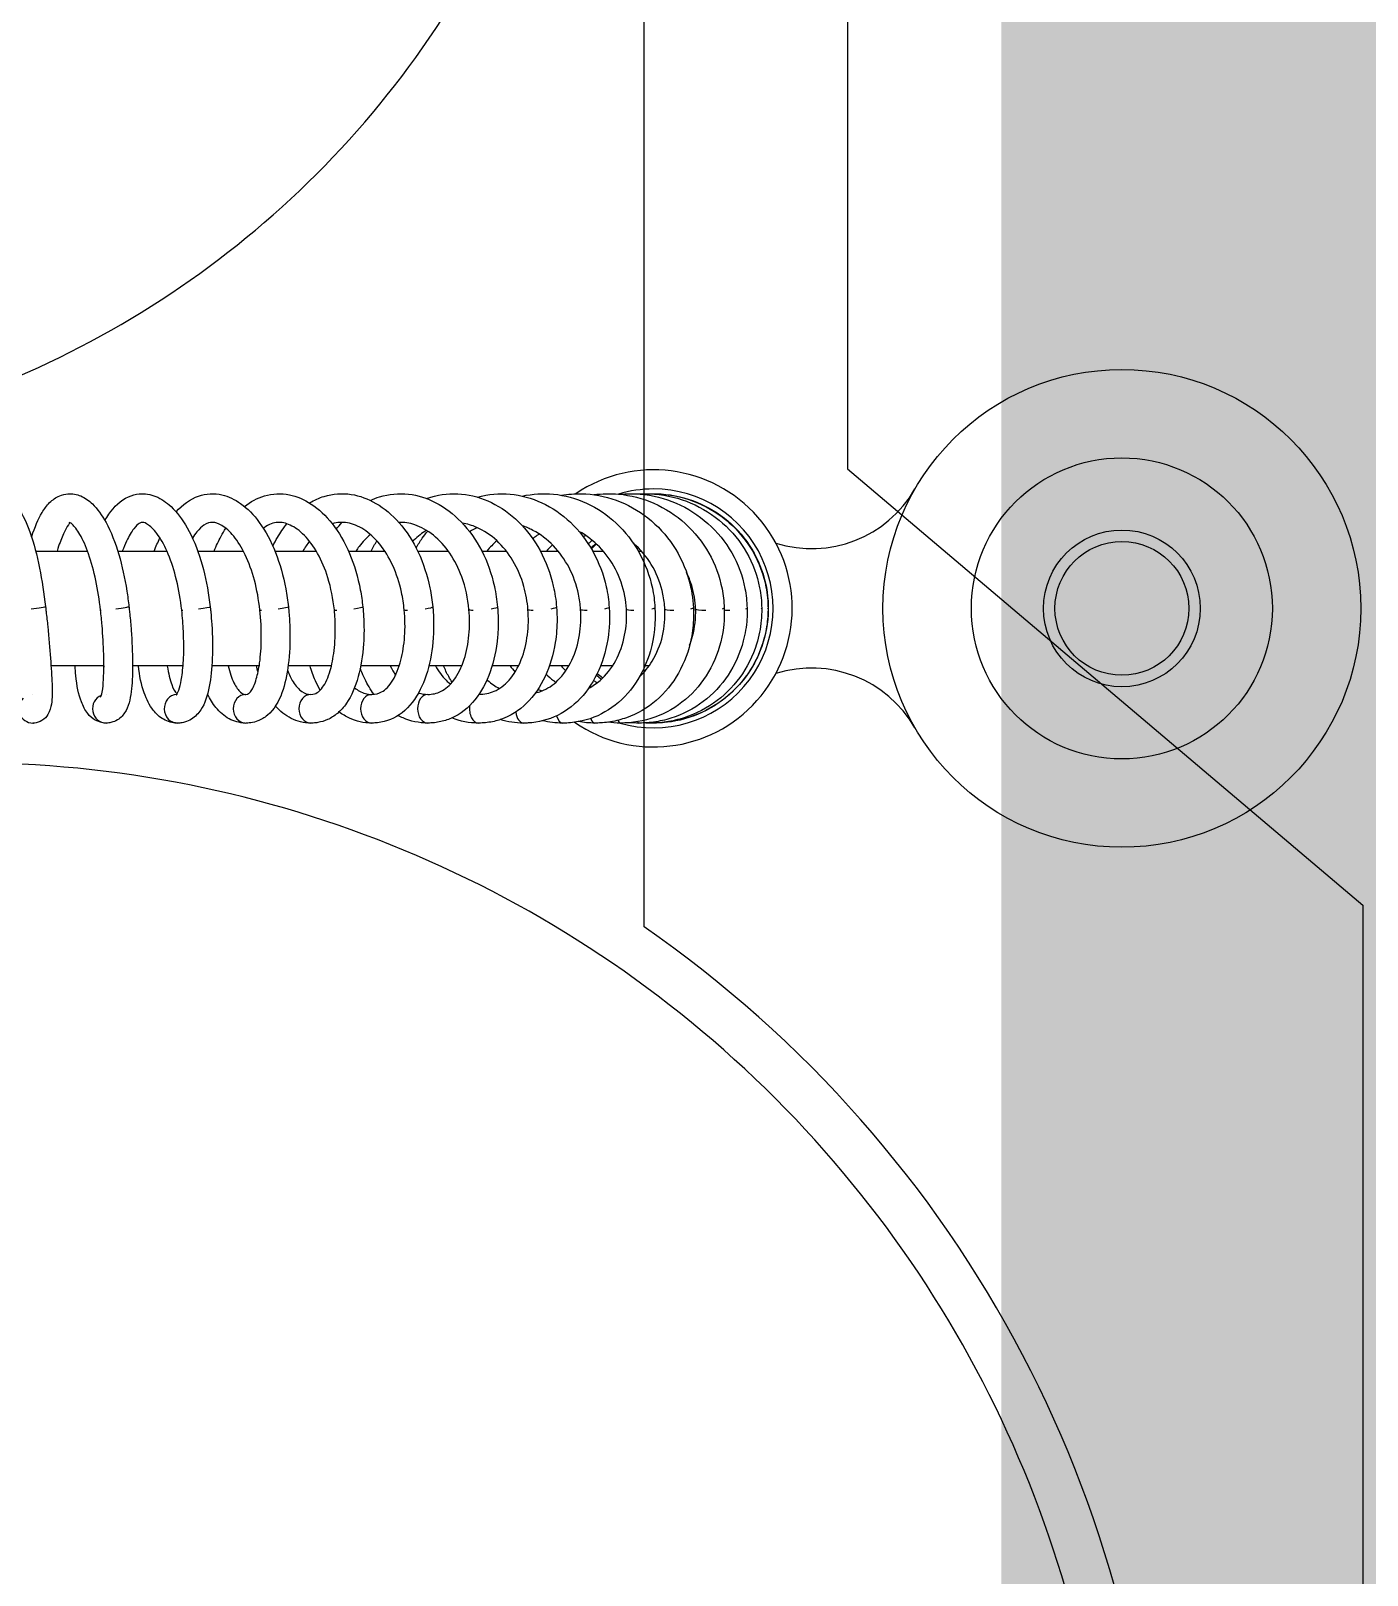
# Model space of a CAD drawing. Header units: metres. Extents: x 116 to 391, y -213 to 56.
# Drawn here: x 323.8922 to 324.0321, y -125.2913 to -125.1297 of the extents above; entities that cross this region are included whole.
import ezdxf

# ---------------------------------------------------------------- set-up
doc = ezdxf.new("R2010")
doc.units = ezdxf.units.M
doc.linetypes.add('AR-157$0$HIDDEN2', pattern=[0.1875, 0.125, -0.0625])
doc.layers.add('A-PISO', color=30, linetype='Continuous')
doc.layers.add('AR-157$0$A-MUEBLES FIJOS', color=8, linetype='Continuous')

# ---------------------------------------------------------------- blocks, each defined once
blk = doc.blocks.new('AR-157$0$503-3D')
at = {"color": 8, "linetype": 'AR-157$0$HIDDEN2', "ltscale": 0.5}
blk.add_lwpolyline([(32.6, 49.24), (5.026, 49.24), (0.461, 54.63), (-32.6, 54.63), (-40.73, 46.5), (-40.73, 10.08, 0.414214), (-32.6, 1.95), (32.6, 1.95, 0.414214), (40.73, 10.08), (40.73, 41.11, 0.414214)], format="xyb", close=True, dxfattribs=at)
at = {"color": 0}
for points in [[(-25.6, 52.5), (-10.05, 52.5, -0.246241), (0.231, 47.11), (15.18, 47.11), (27.6, 47.11, -0.414214), (38.1, 36.61), (38.1, 14.58, -0.414214), (27.6, 4.08), (-10.05, 4.08), (-25.6, 4.08, -0.414214), (-38.1, 16.58), (-38.1, 40, -0.414214)], [(-25.6, 52), (-10.05, 52, -0.414214), (1.95, 40), (1.95, 16.58, -0.414214), (-10.05, 4.58), (-25.6, 4.58, -0.414214), (-37.6, 16.58), (-37.6, 40, -0.414214)], [(15.18, 46.61), (27.6, 46.61, -0.414214), (37.6, 36.61), (37.6, 14.58, -0.414214), (27.6, 4.58), (15.18, 4.58, -0.414214), (5.18, 14.58), (5.18, 36.61, -0.414214)]]:
    blk.add_lwpolyline(points, format="xyb", close=True, dxfattribs=at)
blk = doc.blocks.new('AR-157$0$EB1005-S')
at = {"color": 0}
for p, q in [((0.6, -4.946), (0.6, -4.989)), ((1.2, -4.9), (1.2, -4.9)), ((-0.6, -5.061), (-0.6, -5.028)), ((0.6, -5.328), (0.6, -5.454)), ((-0.6, -5.538), (-0.6, -5.427)), ((0.6, -5.785), (0.6, -5.989)), ((-0.6, -6.086), (-0.6, -5.9)), ((-0.6, -6.698), (-0.6, -6.442)), ((0.6, -6.313), (0.6, -6.59)), ((0.6, -6.908), (0.6, -7.25)), ((-0.6, -7.37), (-0.6, -7.049)), ((0.6, -7.562), (0.6, -7.964)), ((-0.6, -8.094), (-0.6, -7.714)), ((0.6, -8.271), (0.6, -8.724)), ((-0.6, -8.863), (-0.6, -8.431)), ((0.6, -9.027), (0.6, -9.523)), ((-0.6, -9.67), (-0.6, -9.193)), ((0.6, -9.824), (0.6, -10.353)), ((-0.6, -10.507), (-0.6, -9.993)), ((0.6, -10.653), (0.6, -11.205)), ((-0.6, -11.367), (-0.6, -10.824))]:
    blk.add_line(p, q, dxfattribs=at)
for radius in [2.5, 1.575, 0.82, 0.7]:
    blk.add_circle((0, 0), radius, dxfattribs=at)
for centre, radius, start, end in [((-1.874, -3.247), 1.249, 342.5901, 60.011), ((1.874, -3.247), 1.249, 119.989, 197.4099), ((0, -4.9), 1.45, 325.2628, 214.2074), ((0, -4.9), 1.25, 343.7383, 180), ((0, -4.9), 1.25, 180, 197.0331)]:
    blk.add_arc(centre, radius, start, end, dxfattribs=at)
for centre, major_axis, ratio, start_param, end_param in [((0, -3.853), (0, -0.15), 0.122655, 2.930073, 3.141641), ((0, -3.919), (0.002, -0.15), 0.121768, 2.831072, 3.142236), ((0, -4.072), (0.004, -0.15), 0.119706, 2.732107, 3.141797), ((0, -4.31), (0.006, -0.15), 0.116489, 2.633206, 3.140638), ((0, -4.072), (0.004, -0.15), 0.119706, 0.938043, 1.372459), ((0, -4.31), (0.006, -0.15), 0.116489, 6.281898, 7.556743), ((0, -4.633), (0.008, -0.15), 0.112149, 2.534393, 3.143267), ((0, -4.633), (0.008, -0.15), 0.112149, 6.281532, 7.45793), ((0, -5.035), (0.009, -0.15), 0.106726, 2.435689, 3.142615), ((1.05, -4.939), (-0.15, 0), 0.098104, 2.874128, 3.141593), ((0, -5.035), (0.009, -0.15), 0.106726, 6.282421, 7.359226), ((1.05, -5.055), (-0.15, 0), 0.195261, 2.694418, 3.141593), ((1.05, -5.248), (-0.15, 0), 0.290535, 2.509984, 3.141593), ((0, -5.514), (-0.011, 0.15), 0.100274, 5.478704, 6.283393), ((0, -5.514), (-0.011, 0.15), 0.100274, 3.142107, 4.119055), ((1.05, -5.515), (-0.15, 0), 0.383006, 2.311454, 3.141593), ((0, -6.065), (-0.012, 0.15), 0.092854, 5.380264, 6.282488), ((1.05, -5.853), (-0.15, 0), 0.471782, 2.084978, 3.141593), ((0, -6.065), (-0.012, 0.15), 0.092854, 3.143061, 4.020616), ((1.05, -6.261), (-0.15, 0), 0.556006, 1.801553, 3.141593), ((0, -6.682), (-0.013, 0.149), 0.084539, 5.281969, 6.282532), ((1.05, -6.732), (-0.15, 0), 0.634865, 1.351306, 3.141593), ((0, -6.682), (-0.013, 0.149), 0.084539, 3.140135, 3.922321), ((0, -7.36), (-0.015, 0.149), 0.075408, 5.18382, 6.283559), ((1.05, -7.264), (-0.15, 0), 0.7076, 0.000133, 3.141593), ((0, -7.36), (-0.015, 0.149), 0.075408, 3.139621, 3.824172), ((1.05, -7.851), (-0.15, 0), 0.773508, 0.000152, 3.141593), ((0, -8.092), (-0.016, 0.149), 0.065549, 5.085812, 6.284787), ((0, -8.092), (-0.016, 0.149), 0.065549, 3.140451, 3.726164), ((1.05, -8.487), (-0.15, 0), 0.831954, 0.000176, 3.141593), ((0, -8.871), (-0.016, 0.149), 0.055058, 4.987935, 6.285403), ((0, -8.871), (-0.016, 0.149), 0.055058, 3.140015, 3.628287), ((1.05, -9.167), (-0.15, 0), 0.882373, 0.000575, 3.141469), ((0, -9.689), (-0.017, 0.149), 0.044036, 4.890174, 6.285031), ((0, -9.689), (-0.017, 0.149), 0.044036, 3.139869, 3.530526), ((1.05, -9.883), (-0.15, 0), 0.92428, 0.062465, 3.141437), ((1.05, -9.883), (-0.15, 0), 0.92428, 0.000621, 0.000979), ((0, -10.539), (-0.018, 0.149), 0.032589, 4.79251, 6.283968), ((1.05, -10.628), (-0.15, 0), 0.957269, 0.000694, 0.0066), ((1.05, -10.628), (-0.15, 0), 0.957269, 0.366385, 3.141383), ((0, -10.539), (-0.018, 0.149), 0.032589, 3.140761, 3.432861), ((0, -11.412), (-0.018, 0.149), 0.020828, 4.694919, 6.281448), ((1.05, -11.396), (-0.15, 0), 0.981023, 0.000838, 0.009927), ((1.05, -11.396), (-0.15, 0), 0.981023, 0.000838, 0.009927), ((1.05, -11.396), (-0.15, 0), 0.981023, 0.747236, 3.141278), ((1.05, -11.395), (-0.15, 0), 0.981006, 3.148727, 3.179306)]:
    blk.add_ellipse(centre, major_axis=major_axis, ratio=ratio, start_param=start_param, end_param=end_param, dxfattribs=at)
for points, knots in [([(-1.199, -4.948), (-1.201, -4.905), (-1.2, -4.862), (-1.187, -4.689), (-1.156, -4.56), (-1.054, -4.319), (-0.983, -4.206), (-0.809, -4.01), (-0.705, -3.925), (-0.477, -3.795), (-0.35, -3.749), (-0.149, -3.71), (-0.074, -3.703), (0, -3.703)], [1.846524, 1.846524, 1.846524, 1.846524, 1.974714, 1.974714, 2.365886, 2.365886, 2.759561, 2.759561, 3.15547, 3.15547, 3.550599, 3.550599, 3.773981, 3.773981, 3.773981, 3.773981]), ([(-1.2, -4.911), (-1.2, -4.88), (-1.199, -4.85), (-1.189, -4.693), (-1.159, -4.565), (-1.063, -4.329), (-0.995, -4.217), (-0.829, -4.023), (-0.73, -3.939), (-0.511, -3.807), (-0.39, -3.758), (-0.141, -3.702), (-0.011, -3.693), (0.243, -3.718), (0.37, -3.751), (0.603, -3.855), (0.713, -3.926), (0.901, -4.098), (0.983, -4.2), (1.108, -4.422), (1.153, -4.545), (1.192, -4.746), (1.2, -4.823), (1.2, -4.9)], [3.74607, 3.74607, 3.74607, 3.74607, 3.83663, 3.83663, 4.219637, 4.219637, 4.602643, 4.602643, 4.985649, 4.985649, 5.368656, 5.368656, 5.751662, 5.751662, 6.134669, 6.134669, 6.517675, 6.517675, 6.900681, 6.900681, 7.283688, 7.283688, 7.513914, 7.513914, 7.513914, 7.513914]), ([(0, -3.703), (0, -3.703), (0.001, -3.703), (0.003, -3.703), (0.004, -3.703), (0.007, -3.703), (0.01, -3.703), (0.021, -3.703), (0.029, -3.703), (0.061, -3.704), (0.085, -3.705), (0.181, -3.714), (0.253, -3.727), (0.45, -3.781), (0.573, -3.838), (0.788, -3.986), (0.885, -4.079), (1.041, -4.288), (1.103, -4.408), (1.181, -4.651), (1.2, -4.776), (1.2, -4.9)], [0, 0, 0, 0, 0.002326, 0.002326, 0.00502, 0.00502, 0.013104, 0.013104, 0.037355, 0.037355, 0.110135, 0.110135, 0.329246, 0.329246, 0.727684, 0.727684, 1.122859, 1.122859, 1.520772, 1.520772, 1.891609, 1.891609, 1.891609, 1.891609]), ([(-1.197, -5.064), (-1.201, -5.006), (-1.201, -4.948), (-1.186, -4.761), (-1.154, -4.631), (-1.051, -4.39), (-0.979, -4.276), (-0.805, -4.079), (-0.699, -3.993), (-0.471, -3.863), (-0.344, -3.816), (-0.145, -3.777), (-0.073, -3.77), (-0.002, -3.769)], [1.805669, 1.805669, 1.805669, 1.805669, 1.97856, 1.97856, 2.369693, 2.369693, 2.76382, 2.76382, 3.16035, 3.16035, 3.556035, 3.556035, 3.770748, 3.770748, 3.770748, 3.770748]), ([(-0.002, -3.769), (-0.001, -3.769), (-0.001, -3.769), (0.001, -3.769), (0.002, -3.769), (0.007, -3.768), (0.01, -3.768), (0.022, -3.768), (0.032, -3.769), (0.069, -3.769), (0.097, -3.771), (0.209, -3.781), (0.293, -3.798), (0.499, -3.861), (0.619, -3.922), (0.828, -4.075), (0.92, -4.169), (1.067, -4.381), (1.124, -4.501), (1.175, -4.688), (1.187, -4.75), (1.197, -4.844), (1.199, -4.875), (1.2, -4.912), (1.2, -4.917), (1.2, -4.928), (1.2, -4.932), (1.2, -4.937), (1.2, -4.938), (1.2, -4.939), (1.2, -4.939), (1.2, -4.939)], [0, 0, 0, 0, 0.002521, 0.002521, 0.005664, 0.005664, 0.015091, 0.015091, 0.043376, 0.043376, 0.128274, 0.128274, 0.384192, 0.384192, 0.782551, 0.782551, 1.177668, 1.177668, 1.573987, 1.573987, 1.765566, 1.765566, 1.859228, 1.859228, 1.876776, 1.876776, 1.889936, 1.889936, 1.892404, 1.892404, 1.892418, 1.892418, 1.892418, 1.892418]), ([(-1.194, -5.257), (-1.201, -5.185), (-1.202, -5.112), (-1.185, -4.911), (-1.152, -4.782), (-1.049, -4.543), (-0.976, -4.43), (-0.801, -4.233), (-0.695, -4.148), (-0.466, -4.017), (-0.339, -3.97), (-0.142, -3.931), (-0.073, -3.924), (-0.004, -3.922)], [1.763267, 1.763267, 1.763267, 1.763267, 1.981235, 1.981235, 2.371553, 2.371553, 2.765448, 2.765448, 3.162135, 3.162135, 3.558269, 3.558269, 3.765592, 3.765592, 3.765592, 3.765592]), ([(-0.004, -3.922), (-0.002, -3.922), (-0.001, -3.922), (0.003, -3.922), (0.006, -3.922), (0.017, -3.921), (0.026, -3.921), (0.06, -3.921), (0.086, -3.922), (0.189, -3.929), (0.266, -3.942), (0.467, -3.995), (0.59, -4.049), (0.804, -4.191), (0.899, -4.28), (1.052, -4.482), (1.111, -4.597), (1.168, -4.777), (1.181, -4.838), (1.194, -4.93), (1.197, -4.96), (1.199, -5.002), (1.199, -5.014), (1.2, -5.034), (1.2, -5.043), (1.2, -5.052), (1.2, -5.053), (1.2, -5.054), (1.2, -5.054), (1.2, -5.055), (1.2, -5.055), (1.2, -5.055), (1.2, -5.055), (1.2, -5.055), (1.2, -5.055), (1.2, -5.055), (1.2, -5.055), (1.2, -5.055)], [0.000345, 0.000345, 0.000345, 0.000345, 0.004132, 0.004132, 0.012781, 0.012781, 0.038729, 0.038729, 0.116608, 0.116608, 0.351184, 0.351184, 0.750548, 0.750548, 1.145832, 1.145832, 1.541097, 1.541097, 1.73207, 1.73207, 1.825737, 1.825737, 1.860837, 1.860837, 1.887161, 1.887161, 1.889629, 1.889629, 1.890554, 1.890554, 1.890901, 1.890901, 1.891031, 1.891031, 1.89108, 1.89108, 1.891093, 1.891093, 1.891093, 1.891093]), ([(-1.19, -5.525), (-1.201, -5.44), (-1.203, -5.353), (-1.184, -5.141), (-1.151, -5.014), (-1.047, -4.778), (-0.974, -4.666), (-0.799, -4.472), (-0.693, -4.388), (-0.463, -4.258), (-0.336, -4.21), (-0.14, -4.171), (-0.073, -4.163), (-0.006, -4.161)], [1.718428, 1.718428, 1.718428, 1.718428, 1.981534, 1.981534, 2.370193, 2.370193, 2.763165, 2.763165, 3.159583, 3.159583, 3.556125, 3.556125, 3.758539, 3.758539, 3.758539, 3.758539]), ([(-0.005, -4.161), (0, -4.16), (0.005, -4.16), (0.026, -4.16), (0.042, -4.16), (0.107, -4.16), (0.155, -4.164), (0.334, -4.186), (0.463, -4.224), (0.695, -4.336), (0.801, -4.41), (0.977, -4.586), (1.051, -4.689), (1.154, -4.911), (1.186, -5.032), (1.199, -5.185), (1.2, -5.214), (1.2, -5.245), (1.2, -5.245), (1.2, -5.247), (1.2, -5.247), (1.2, -5.248), (1.2, -5.248), (1.2, -5.248)], [0.000439, 0.000439, 0.000439, 0.000439, 0.016153, 0.016153, 0.064617, 0.064617, 0.21023, 0.21023, 0.612858, 0.612858, 1.00923, 1.00923, 1.404497, 1.404497, 1.791383, 1.791383, 1.883379, 1.883379, 1.885533, 1.885533, 1.887149, 1.887149, 1.887187, 1.887187, 1.887187, 1.887187]), ([(-1.183, -5.864), (-1.195, -5.796), (-1.201, -5.726), (-1.198, -5.534), (-1.175, -5.41), (-1.089, -5.174), (-1.026, -5.06), (-0.866, -4.858), (-0.767, -4.768), (-0.548, -4.623), (-0.425, -4.566), (-0.203, -4.504), (-0.105, -4.488), (-0.007, -4.483)], [1.67275, 1.67275, 1.67275, 1.67275, 1.888691, 1.888691, 2.274319, 2.274319, 2.66417, 2.66417, 3.059209, 3.059209, 3.455979, 3.455979, 3.750308, 3.750308, 3.750308, 3.750308]), ([(0.006, -4.46), (-0.076, -4.463), (-0.159, -4.477), (-0.285, -4.516), (-0.331, -4.534), (-0.376, -4.555)], [0, 0, 0, 0, 0.2488016, 0.2488016, 0.3954089, 0.3954089, 0.3954089, 0.3954089]), ([(-0.007, -4.483), (0.001, -4.482), (0.009, -4.482), (0.042, -4.481), (0.067, -4.481), (0.167, -4.484), (0.242, -4.492), (0.443, -4.532), (0.567, -4.578), (0.786, -4.702), (0.884, -4.781), (1.042, -4.964), (1.104, -5.07), (1.163, -5.237), (1.178, -5.293), (1.191, -5.378), (1.195, -5.407), (1.199, -5.457), (1.2, -5.478), (1.2, -5.504), (1.2, -5.508), (1.2, -5.513), (1.2, -5.514), (1.2, -5.514)], [0.000356, 0.000356, 0.000356, 0.000356, 0.025109, 0.025109, 0.100465, 0.100465, 0.327373, 0.327373, 0.729043, 0.729043, 1.126472, 1.126472, 1.520409, 1.520409, 1.708063, 1.708063, 1.800293, 1.800293, 1.869442, 1.869442, 1.882401, 1.882401, 1.884831, 1.884831, 1.884831, 1.884831]), ([(0.385, -4.523), (0.354, -4.511), (0.322, -4.5), (0.199, -4.468), (0.103, -4.457), (0.006, -4.46)], [1.036967, 1.036967, 1.036967, 1.036967, 1.1412569, 1.1412569, 1.432605, 1.432605, 1.432605, 1.432605]), ([(0.008, -4.782), (-0.045, -4.785), (-0.098, -4.792), (-0.247, -4.823), (-0.343, -4.858), (-0.514, -4.954), (-0.593, -5.015), (-0.668, -5.095), (-0.678, -5.105), (-0.687, -5.116)], [0, 0, 0, 0, 0.159681, 0.159681, 0.4571867, 0.4571867, 0.7511504, 0.7511504, 0.7945566, 0.7945566, 0.7945566, 0.7945566]), ([(0.718, -5.049), (0.67, -4.997), (0.614, -4.952), (0.472, -4.866), (0.381, -4.829), (0.197, -4.786), (0.102, -4.778), (0.007, -4.783)], [0.6008054, 0.6008054, 0.6008054, 0.6008054, 0.8453922, 0.8453922, 1.1527117, 1.1527117, 1.4379617, 1.4379617, 1.4379617, 1.4379617]), ([(-1.175, -6.272), (-1.199, -6.166), (-1.206, -6.056), (-1.184, -5.83), (-1.151, -5.712), (-1.049, -5.489), (-0.977, -5.383), (-0.803, -5.197), (-0.698, -5.115), (-0.468, -4.988), (-0.341, -4.941), (-0.145, -4.899), (-0.077, -4.89), (-0.009, -4.886)], [1.621333, 1.621333, 1.621333, 1.621333, 1.970344, 1.970344, 2.352694, 2.352694, 2.741351, 2.741351, 3.136265, 3.136265, 3.533605, 3.533605, 3.738349, 3.738349, 3.738349, 3.738349]), ([(-0.009, -4.886), (0.145, -4.876), (0.301, -4.893), (0.566, -4.968), (0.681, -5.021), (0.882, -5.156), (0.97, -5.241), (1.104, -5.43), (1.152, -5.536), (1.189, -5.701), (1.197, -5.755), (1.2, -5.823), (1.2, -5.837), (1.2, -5.851), (1.2, -5.852), (1.2, -5.853), (1.2, -5.853), (1.2, -5.853), (1.2, -5.853), (1.2, -5.853), (1.2, -5.853), (1.2, -5.853)], [0.000165, 0.000165, 0.000165, 0.000165, 0.46451, 0.46451, 0.860306, 0.860306, 1.259097, 1.259097, 1.647337, 1.647337, 1.829693, 1.829693, 1.874652, 1.874652, 1.876759, 1.876759, 1.877472, 1.877472, 1.877517, 1.877517, 1.877539, 1.877539, 1.877539, 1.877539]), ([(0.009, -5.185), (-0.037, -5.188), (-0.083, -5.193), (-0.226, -5.221), (-0.322, -5.254), (-0.496, -5.343), (-0.575, -5.4), (-0.708, -5.53), (-0.764, -5.603), (-0.805, -5.681)], [0, 0, 0, 0, 0.139339, 0.139339, 0.436778, 0.436778, 0.729898, 0.729898, 1.015049, 1.015049, 1.015049, 1.015049]), ([(0.835, -5.58), (0.813, -5.537), (0.786, -5.496), (0.698, -5.396), (0.627, -5.34), (0.467, -5.254), (0.376, -5.222), (0.194, -5.186), (0.101, -5.179), (0.009, -5.185)], [0.35731, 0.35731, 0.35731, 0.35731, 0.54465, 0.54465, 0.86012, 0.86012, 1.166663, 1.166663, 1.444743, 1.444743, 1.444743, 1.444743]), ([(-1.164, -6.744), (-1.164, -6.743), (-1.164, -6.742), (-1.196, -6.631), (-1.206, -6.515), (-1.185, -6.289), (-1.154, -6.176), (-1.055, -5.963), (-0.985, -5.86), (-0.814, -5.68), (-0.71, -5.6), (-0.483, -5.473), (-0.356, -5.425), (-0.155, -5.38), (-0.083, -5.37), (-0.011, -5.365)], [1.567083, 1.567083, 1.567083, 1.567083, 1.571138, 1.571138, 1.953242, 1.953242, 2.330266, 2.330266, 2.71526, 2.71526, 3.109213, 3.109213, 3.507164, 3.507164, 3.725311, 3.725311, 3.725311, 3.725311]), ([(-0.011, -5.365), (-0.005, -5.364), (0.002, -5.364), (0.026, -5.362), (0.045, -5.362), (0.118, -5.36), (0.173, -5.362), (0.359, -5.379), (0.487, -5.409), (0.718, -5.501), (0.823, -5.563), (0.998, -5.714), (1.07, -5.805), (1.166, -6), (1.193, -6.106), (1.2, -6.226), (1.2, -6.239), (1.2, -6.254), (1.2, -6.256), (1.2, -6.259), (1.2, -6.26), (1.2, -6.26), (1.2, -6.26), (1.2, -6.26), (1.2, -6.26), (1.2, -6.26), (1.2, -6.26), (1.2, -6.26)], [0, 0, 0, 0, 0.018508, 0.018508, 0.074036, 0.074036, 0.240953, 0.240953, 0.644907, 0.644907, 1.044533, 1.044533, 1.443913, 1.443913, 1.818457, 1.818457, 1.862248, 1.862248, 1.870458, 1.870458, 1.871997, 1.871997, 1.872286, 1.872286, 1.872401, 1.872401, 1.872459, 1.872459, 1.872459, 1.872459]), ([(0.68, -5.489), (0.696, -5.471), (0.711, -5.452), (0.726, -5.432), (0.726, -5.431), (0.727, -5.431)], [185.45465468, 185.45465468, 185.45465468, 185.45465468, 185.5260648, 185.5260648, 185.52919898, 185.52919898, 185.52919898, 185.52919898]), ([(0.755, -5.528), (0.756, -5.527), (0.757, -5.525), (0.765, -5.513), (0.772, -5.502), (0.779, -5.49)], [0.90158852, 0.90158852, 0.90158852, 0.90158852, 0.90681942, 0.90681942, 0.94838397, 0.94838397, 0.94838397, 0.94838397]), ([(-0.711, -5.541), (-0.711, -5.541), (-0.711, -5.541), (-0.699, -5.556), (-0.687, -5.57), (-0.675, -5.584)], [2.01878947, 2.01878947, 2.01878947, 2.01878947, 2.02004426, 2.02004426, 2.07494022, 2.07494022, 2.07494022, 2.07494022]), ([(0.011, -5.664), (-0.042, -5.668), (-0.095, -5.675), (-0.244, -5.707), (-0.34, -5.74), (-0.511, -5.83), (-0.59, -5.886), (-0.721, -6.013), (-0.776, -6.086), (-0.836, -6.199), (-0.852, -6.236), (-0.864, -6.274)], [0, 0, 0, 0, 0.160036, 0.160036, 0.457342, 0.457342, 0.750254, 0.750254, 1.045288, 1.045288, 1.184932, 1.184932, 1.184932, 1.184932]), ([(0.885, -6.136), (0.88, -6.115), (0.874, -6.095), (0.842, -6.012), (0.803, -5.953), (0.697, -5.844), (0.624, -5.794), (0.462, -5.718), (0.372, -5.691), (0.192, -5.662), (0.101, -5.657), (0.011, -5.664)], [0.1708, 0.1708, 0.1708, 0.1708, 0.262475, 0.262475, 0.55599, 0.55599, 0.877892, 0.877892, 1.181339, 1.181339, 1.453663, 1.453663, 1.453663, 1.453663]), ([(-1.149, -7.276), (-1.155, -7.261), (-1.16, -7.246), (-1.196, -7.127), (-1.206, -7.017), (-1.186, -6.803), (-1.155, -6.697), (-1.058, -6.496), (-0.989, -6.399), (-0.82, -6.227), (-0.717, -6.149), (-0.49, -6.026), (-0.363, -5.979), (-0.161, -5.933), (-0.086, -5.922), (-0.012, -5.916)], [1.508047, 1.508047, 1.508047, 1.508047, 1.5639, 1.5639, 1.943206, 1.943206, 2.31307, 2.31307, 2.693533, 2.693533, 3.086932, 3.086932, 3.485888, 3.485888, 3.710194, 3.710194, 3.710194, 3.710194]), ([(-0.012, -5.916), (-0.009, -5.915), (-0.006, -5.915), (0.007, -5.914), (0.016, -5.913), (0.053, -5.911), (0.081, -5.911), (0.193, -5.91), (0.276, -5.916), (0.483, -5.949), (0.605, -5.985), (0.82, -6.085), (0.917, -6.151), (1.069, -6.307), (1.128, -6.4), (1.178, -6.546), (1.189, -6.593), (1.197, -6.664), (1.199, -6.687), (1.2, -6.715), (1.2, -6.72), (1.2, -6.726), (1.2, -6.728), (1.2, -6.73), (1.2, -6.731), (1.2, -6.732), (1.2, -6.732), (1.2, -6.732), (1.2, -6.732), (1.2, -6.732)], [0.000049, 0.000049, 0.000049, 0.000049, 0.009375, 0.009375, 0.037493, 0.037493, 0.121889, 0.121889, 0.376259, 0.376259, 0.778348, 0.778348, 1.180609, 1.180609, 1.577362, 1.577362, 1.754179, 1.754179, 1.840537, 1.840537, 1.856716, 1.856716, 1.862784, 1.862784, 1.865059, 1.865059, 1.865912, 1.865912, 1.866232, 1.866232, 1.866232, 1.866232]), ([(0.689, -6.024), (0.713, -6), (0.735, -5.975), (0.761, -5.94), (0.767, -5.932), (0.773, -5.923)], [0.7887022, 0.7887022, 0.7887022, 0.7887022, 0.9013453, 0.9013453, 0.9361709, 0.9361709, 0.9361709, 0.9361709]), ([(-0.777, -6.096), (-0.772, -6.105), (-0.767, -6.113), (-0.751, -6.136), (-0.741, -6.151), (-0.729, -6.165)], [1.91647621, 1.91647621, 1.91647621, 1.91647621, 1.94766409, 1.94766409, 2.00560122, 2.00560122, 2.00560122, 2.00560122]), ([(0.012, -6.215), (-0.069, -6.221), (-0.152, -6.236), (-0.325, -6.285), (-0.417, -6.324), (-0.578, -6.42), (-0.65, -6.478), (-0.768, -6.606), (-0.815, -6.677), (-0.869, -6.8), (-0.885, -6.851), (-0.893, -6.902)], [0, 0, 0, 0, 0.246835, 0.246835, 0.542497, 0.542497, 0.835786, 0.835786, 1.130827, 1.130827, 1.337286, 1.337286, 1.337286, 1.337286]), ([(0.9, -6.729), (0.899, -6.67), (0.888, -6.617), (0.843, -6.513), (0.804, -6.46), (0.695, -6.363), (0.62, -6.318), (0.457, -6.254), (0.368, -6.232), (0.191, -6.21), (0.101, -6.207), (0.012, -6.215)], [0.005785, 0.005785, 0.005785, 0.005785, 0.265027, 0.265027, 0.571867, 0.571867, 0.899805, 0.899805, 1.195842, 1.195842, 1.464721, 1.464721, 1.464721, 1.464721]), ([(-1.129, -7.864), (-1.144, -7.832), (-1.157, -7.8), (-1.197, -7.67), (-1.207, -7.566), (-1.184, -7.367), (-1.153, -7.269), (-1.056, -7.083), (-0.987, -6.993), (-0.819, -6.83), (-0.715, -6.757), (-0.487, -6.64), (-0.36, -6.595), (-0.159, -6.551), (-0.086, -6.54), (-0.013, -6.533)], [1.443137, 1.443137, 1.443137, 1.443137, 1.568153, 1.568153, 1.944088, 1.944088, 2.304369, 2.304369, 2.679947, 2.679947, 3.073971, 3.073971, 3.473847, 3.473847, 3.692915, 3.692915, 3.692915, 3.692915]), ([(-0.013, -6.533), (-0.011, -6.533), (-0.008, -6.533), (0.002, -6.532), (0.01, -6.531), (0.042, -6.529), (0.065, -6.528), (0.16, -6.525), (0.231, -6.527), (0.428, -6.545), (0.552, -6.571), (0.773, -6.65), (0.874, -6.703), (1.039, -6.837), (1.107, -6.921), (1.167, -7.057), (1.18, -7.1), (1.193, -7.165), (1.196, -7.186), (1.199, -7.224), (1.2, -7.24), (1.2, -7.258), (1.2, -7.259), (1.2, -7.262), (1.2, -7.263), (1.2, -7.264), (1.2, -7.264), (1.2, -7.264), (1.2, -7.264), (1.2, -7.264), (1.2, -7.264), (1.2, -7.264)], [0.000177, 0.000177, 0.000177, 0.000177, 0.007938, 0.007938, 0.031744, 0.031744, 0.103187, 0.103187, 0.318238, 0.318238, 0.718675, 0.718675, 1.120632, 1.120632, 1.525751, 1.525751, 1.70232, 1.70232, 1.785118, 1.785118, 1.847194, 1.847194, 1.853012, 1.853012, 1.857374, 1.857374, 1.857579, 1.857579, 1.857598, 1.857598, 1.857611, 1.857611, 1.857611, 1.857611]), ([(0.746, -6.644), (0.749, -6.641), (0.751, -6.638), (0.787, -6.598), (0.816, -6.557), (0.838, -6.514)], [0.8833221, 0.8833221, 0.8833221, 0.8833221, 0.8973233, 0.8973233, 1.0902556, 1.0902556, 1.0902556, 1.0902556]), ([(0.013, -6.832), (-0.103, -6.842), (-0.221, -6.868), (-0.419, -6.94), (-0.504, -6.983), (-0.651, -7.083), (-0.715, -7.142), (-0.815, -7.266), (-0.852, -7.333), (-0.894, -7.455), (-0.902, -7.512), (-0.9, -7.566)], [0, 0, 0, 0, 0.35142, 0.35142, 0.64372, 0.64372, 0.93724, 0.93724, 1.232543, 1.232543, 1.491878, 1.491878, 1.491878, 1.491878]), ([(0.9, -7.264), (0.9, -7.213), (0.89, -7.169), (0.846, -7.079), (0.806, -7.031), (0.693, -6.948), (0.618, -6.91), (0.456, -6.858), (0.369, -6.841), (0.194, -6.824), (0.103, -6.824), (0.013, -6.832)], [0, 0, 0, 0, 0.267407, 0.267407, 0.592893, 0.592893, 0.918977, 0.918977, 1.206279, 1.206279, 1.478043, 1.478043, 1.478043, 1.478043]), ([(0.774, -7.008), (0.754, -7.021), (0.734, -7.033), (0.678, -7.064), (0.64, -7.082), (0.6, -7.099)], [1.0201033, 1.0201033, 1.0201033, 1.0201033, 1.0951723, 1.0951723, 1.2314935, 1.2314935, 1.2314935, 1.2314935]), ([(0.6, -7.183), (0.659, -7.151), (0.711, -7.112), (0.767, -7.056), (0.781, -7.041), (0.793, -7.026)], [0.6512167, 0.6512167, 0.6512167, 0.6512167, 0.8943036, 0.8943036, 0.9767588, 0.9767588, 0.9767588, 0.9767588]), ([(-1.103, -8.5), (-1.132, -8.451), (-1.156, -8.4), (-1.2, -8.256), (-1.207, -8.159), (-1.179, -7.976), (-1.146, -7.888), (-1.048, -7.718), (-0.979, -7.636), (-0.808, -7.486), (-0.703, -7.418), (-0.473, -7.31), (-0.344, -7.268), (-0.148, -7.227), (-0.081, -7.217), (-0.015, -7.211)], [1.370383, 1.370383, 1.370383, 1.370383, 1.585186, 1.585186, 1.956216, 1.956216, 2.303782, 2.303782, 2.674942, 2.674942, 3.070895, 3.070895, 3.472476, 3.472476, 3.673309, 3.673309, 3.673309, 3.673309]), ([(-0.632, -7.386), (-0.667, -7.366), (-0.701, -7.344), (-0.759, -7.303), (-0.784, -7.284), (-0.809, -7.264)], [0.6541495, 0.6541495, 0.6541495, 0.6541495, 0.7765934, 0.7765934, 0.8751081, 0.8751081, 0.8751081, 0.8751081]), ([(-0.014, -7.211), (-0.01, -7.21), (-0.005, -7.21), (0.013, -7.208), (0.027, -7.207), (0.083, -7.203), (0.125, -7.202), (0.293, -7.201), (0.417, -7.213), (0.648, -7.258), (0.757, -7.294), (0.947, -7.39), (1.031, -7.454), (1.149, -7.606), (1.186, -7.696), (1.199, -7.807), (1.2, -7.826), (1.2, -7.847), (1.2, -7.849), (1.2, -7.851), (1.2, -7.851), (1.2, -7.851), (1.2, -7.851), (1.2, -7.851), (1.2, -7.851), (1.2, -7.851), (1.2, -7.851), (1.2, -7.851), (1.2, -7.851), (1.2, -7.851)], [0.000211, 0.000211, 0.000211, 0.000211, 0.014098, 0.014098, 0.056394, 0.056394, 0.18343, 0.18343, 0.568719, 0.568719, 0.965559, 0.965559, 1.377015, 1.377015, 1.759891, 1.759891, 1.837602, 1.837602, 1.844882, 1.844882, 1.845564, 1.845564, 1.845692, 1.845692, 1.845736, 1.845736, 1.845758, 1.845758, 1.845769, 1.845769, 1.845769, 1.845769]), ([(1.2, -7.266), (1.2, -7.354), (1.181, -7.442), (1.139, -7.54), (1.131, -7.558), (1.121, -7.575)], [0.0024032, 0.0024032, 0.0024032, 0.0024032, 0.3383054, 0.3383054, 0.4127017, 0.4127017, 0.4127017, 0.4127017]), ([(-0.817, -7.277), (-0.789, -7.323), (-0.755, -7.367), (-0.709, -7.413), (-0.704, -7.417), (-0.699, -7.422)], [1.8673385, 1.8673385, 1.8673385, 1.8673385, 2.0712096, 2.0712096, 2.095571, 2.095571, 2.095571, 2.095571]), ([(0.015, -7.51), (-0.047, -7.515), (-0.109, -7.525), (-0.267, -7.559), (-0.363, -7.591), (-0.533, -7.668), (-0.609, -7.715), (-0.736, -7.818), (-0.788, -7.876), (-0.862, -7.99), (-0.885, -8.049), (-0.905, -8.158), (-0.901, -8.21), (-0.885, -8.262)], [0, 0, 0, 0, 0.185774, 0.185774, 0.487221, 0.487221, 0.781233, 0.781233, 1.07405, 1.07405, 1.369013, 1.369013, 1.672031, 1.672031, 1.672031, 1.672031]), ([(0.9, -7.851), (0.9, -7.809), (0.891, -7.777), (0.852, -7.706), (0.812, -7.665), (0.696, -7.596), (0.623, -7.566), (0.467, -7.526), (0.382, -7.512), (0.205, -7.499), (0.109, -7.5), (0.015, -7.51)], [0, 0, 0, 0, 0.268179, 0.268179, 0.61446, 0.61446, 0.926422, 0.926422, 1.207971, 1.207971, 1.493924, 1.493924, 1.493924, 1.493924]), ([(-0.774, -7.864), (-0.738, -7.905), (-0.696, -7.945), (-0.633, -7.993), (-0.617, -8.004), (-0.6, -8.015)], [1.9819584, 1.9819584, 1.9819584, 1.9819584, 2.193377, 2.193377, 2.2605165, 2.2605165, 2.2605165, 2.2605165]), ([(0.899, -7.827), (0.85, -7.863), (0.796, -7.895), (0.702, -7.94), (0.665, -7.956), (0.626, -7.969)], [0.8294954, 0.8294954, 0.8294954, 0.8294954, 1.047168, 1.047168, 1.1833515, 1.1833515, 1.1833515, 1.1833515]), ([(0.83, -8.029), (0.844, -8.012), (0.856, -7.995), (0.889, -7.937), (0.9, -7.896), (0.9, -7.85)], [1.0598787, 1.0598787, 1.0598787, 1.0598787, 1.183297, 1.183297, 1.4763957, 1.4763957, 1.4763957, 1.4763957]), ([(1.2, -7.853), (1.2, -7.932), (1.182, -8.012), (1.131, -8.121), (1.109, -8.158), (1.083, -8.192)], [0.0029532, 0.0029532, 0.0029532, 0.0029532, 0.3245856, 0.3245856, 0.49398, 0.49398, 0.49398, 0.49398]), ([(-1.065, -9.18), (-1.116, -9.117), (-1.155, -9.047), (-1.203, -8.888), (-1.206, -8.798), (-1.173, -8.633), (-1.139, -8.555), (-1.04, -8.404), (-0.97, -8.33), (-0.797, -8.193), (-0.69, -8.132), (-0.456, -8.032), (-0.326, -7.994), (-0.135, -7.958), (-0.075, -7.949), (-0.016, -7.943)], [1.285876, 1.285876, 1.285876, 1.285876, 1.60488, 1.60488, 1.96938, 1.96938, 2.299928, 2.299928, 2.667764, 2.667764, 3.066939, 3.066939, 3.470998, 3.470998, 3.651273, 3.651273, 3.651273, 3.651273]), ([(-0.015, -7.943), (0.017, -7.939), (0.05, -7.937), (0.181, -7.929), (0.279, -7.929), (0.494, -7.944), (0.611, -7.962), (0.82, -8.02), (0.915, -8.06), (1.033, -8.142), (1.069, -8.173), (1.125, -8.241), (1.148, -8.276), (1.178, -8.345), (1.188, -8.379), (1.197, -8.429), (1.199, -8.446), (1.2, -8.468), (1.2, -8.475), (1.2, -8.482), (1.2, -8.483), (1.2, -8.485), (1.2, -8.486), (1.2, -8.487), (1.2, -8.487), (1.2, -8.487), (1.2, -8.487), (1.2, -8.487), (1.2, -8.487), (1.2, -8.487)], [0.000173, 0.000173, 0.000173, 0.000173, 0.098816, 0.098816, 0.397244, 0.397244, 0.78838, 0.78838, 1.191805, 1.191805, 1.398232, 1.398232, 1.577836, 1.577836, 1.728753, 1.728753, 1.800776, 1.800776, 1.827767, 1.827767, 1.832827, 1.832827, 1.836623, 1.836623, 1.8368, 1.8368, 1.836955, 1.836955, 1.836974, 1.836974, 1.836974, 1.836974]), ([(0.9, -8.487), (0.9, -8.458), (0.894, -8.44), (0.872, -8.405), (0.859, -8.39), (0.805, -8.346), (0.747, -8.315), (0.616, -8.273), (0.547, -8.258), (0.391, -8.236), (0.299, -8.23), (0.143, -8.231), (0.079, -8.235), (0.016, -8.241)], [0, 0, 0, 0, 0.263498, 0.263498, 0.44063, 0.44063, 0.770259, 0.770259, 1.031598, 1.031598, 1.321594, 1.321594, 1.514439, 1.514439, 1.514439, 1.514439]), ([(0.016, -8.241), (-0.098, -8.253), (-0.214, -8.276), (-0.412, -8.337), (-0.499, -8.374), (-0.649, -8.457), (-0.713, -8.505), (-0.813, -8.603), (-0.849, -8.655), (-0.893, -8.749), (-0.902, -8.792), (-0.898, -8.878), (-0.881, -8.926), (-0.841, -8.979), (-0.84, -8.981), (-0.838, -8.984)], [0, 0, 0, 0, 0.343428, 0.343428, 0.641699, 0.641699, 0.934963, 0.934963, 1.226192, 1.226192, 1.517675, 1.517675, 1.870552, 1.870552, 1.887887, 1.887887, 1.887887, 1.887887]), ([(0.856, -8.388), (0.825, -8.407), (0.792, -8.424), (0.708, -8.461), (0.655, -8.479), (0.6, -8.495)], [0.8783736, 0.8783736, 0.8783736, 0.8783736, 1.0111349, 1.0111349, 1.2017486, 1.2017486, 1.2017486, 1.2017486]), ([(0.646, -8.731), (0.693, -8.714), (0.734, -8.694), (0.815, -8.644), (0.848, -8.612), (0.891, -8.549), (0.9, -8.521), (0.9, -8.487)], [0.7034732, 0.7034732, 0.7034732, 0.7034732, 0.9040362, 0.9040362, 1.184053, 1.184053, 1.4932873, 1.4932873, 1.4932873, 1.4932873]), ([(1.2, -8.489), (1.2, -8.559), (1.183, -8.63), (1.121, -8.754), (1.076, -8.809), (1.022, -8.857)], [0.0033479, 0.0033479, 0.0033479, 0.0033479, 0.305618, 0.305618, 0.6017216, 0.6017216, 0.6017216, 0.6017216]), ([(-1.009, -9.896), (-1.085, -9.83), (-1.145, -9.751), (-1.203, -9.583), (-1.207, -9.497), (-1.172, -9.349), (-1.14, -9.283), (-1.047, -9.151), (-0.979, -9.084), (-0.81, -8.961), (-0.703, -8.903), (-0.468, -8.811), (-0.338, -8.775), (-0.143, -8.738), (-0.08, -8.729), (-0.016, -8.722)], [1.180471, 1.180471, 1.180471, 1.180471, 1.592913, 1.592913, 1.957297, 1.957297, 2.263021, 2.263021, 2.625023, 2.625023, 3.02917, 3.02917, 3.436032, 3.436032, 3.626692, 3.626692, 3.626692, 3.626692]), ([(-0.016, -8.722), (-0.01, -8.721), (-0.004, -8.72), (0.022, -8.718), (0.041, -8.716), (0.118, -8.71), (0.175, -8.707), (0.356, -8.703), (0.477, -8.709), (0.696, -8.736), (0.796, -8.758), (0.977, -8.823), (1.059, -8.871), (1.144, -8.972), (1.164, -9.006), (1.187, -9.066), (1.193, -9.09), (1.198, -9.125), (1.199, -9.136), (1.2, -9.152), (1.2, -9.157), (1.2, -9.163), (1.2, -9.165), (1.2, -9.167), (1.2, -9.167), (1.2, -9.167), (1.2, -9.167), (1.2, -9.167), (1.2, -9.167), (1.2, -9.167)], [0.000039, 0.000039, 0.000039, 0.000039, 0.019345, 0.019345, 0.077388, 0.077388, 0.251939, 0.251939, 0.636699, 0.636699, 1.024378, 1.024378, 1.450161, 1.450161, 1.631232, 1.631232, 1.742907, 1.742907, 1.793353, 1.793353, 1.814318, 1.814318, 1.822179, 1.822179, 1.822363, 1.822363, 1.822517, 1.822517, 1.822536, 1.822536, 1.822536, 1.822536]), ([(-0.652, -8.885), (-0.683, -8.87), (-0.713, -8.853), (-0.793, -8.806), (-0.841, -8.773), (-0.886, -8.738)], [0.6726051, 0.6726051, 0.6726051, 0.6726051, 0.7825881, 0.7825881, 0.9789213, 0.9789213, 0.9789213, 0.9789213]), ([(0.016, -9.02), (-0.089, -9.032), (-0.195, -9.051), (-0.389, -9.102), (-0.48, -9.135), (-0.636, -9.209), (-0.703, -9.251), (-0.806, -9.335), (-0.844, -9.379), (-0.89, -9.456), (-0.899, -9.488), (-0.901, -9.543), (-0.894, -9.571), (-0.855, -9.629), (-0.832, -9.654), (-0.782, -9.695), (-0.76, -9.71), (-0.736, -9.726)], [0, 0, 0, 0, 0.317355, 0.317355, 0.622099, 0.622099, 0.917886, 0.917886, 1.205086, 1.205086, 1.490472, 1.490472, 1.816739, 1.816739, 2.025807, 2.025807, 2.150062, 2.150062, 2.150062, 2.150062]), ([(0.9, -9.167), (0.9, -9.151), (0.898, -9.148), (0.887, -9.132), (0.878, -9.122), (0.838, -9.094), (0.794, -9.074), (0.69, -9.043), (0.633, -9.031), (0.494, -9.012), (0.408, -9.006), (0.221, -9.004), (0.118, -9.009), (0.016, -9.02)], [0, 0, 0, 0, 0.247267, 0.247267, 0.421351, 0.421351, 0.701982, 0.701982, 0.94081, 0.94081, 1.229628, 1.229628, 1.537541, 1.537541, 1.537541, 1.537541]), ([(0.6, -9.351), (0.671, -9.336), (0.732, -9.315), (0.825, -9.269), (0.858, -9.243), (0.892, -9.203), (0.897, -9.19), (0.9, -9.173), (0.9, -9.17), (0.9, -9.166)], [0.6343477, 0.6343477, 0.6343477, 0.6343477, 0.9142199, 0.9142199, 1.1901509, 1.1901509, 1.4509902, 1.4509902, 1.5137927, 1.5137927, 1.5137927, 1.5137927]), ([(1.2, -9.176), (1.198, -9.234), (1.182, -9.292), (1.127, -9.395), (1.087, -9.441), (0.997, -9.514), (0.95, -9.543), (0.897, -9.568)], [0.0155805, 0.0155805, 0.0155805, 0.0155805, 0.2780441, 0.2780441, 0.5524087, 0.5524087, 0.7871117, 0.7871117, 0.7871117, 0.7871117]), ([(-0.6, -9.5), (-0.654, -9.477), (-0.706, -9.452), (-0.783, -9.41), (-0.811, -9.393), (-0.838, -9.376)], [0.6104447, 0.6104447, 0.6104447, 0.6104447, 0.7985863, 0.7985863, 0.9102511, 0.9102511, 0.9102511, 0.9102511]), ([(-0.017, -9.54), (-0.012, -9.54), (-0.008, -9.539), (0.011, -9.537), (0.025, -9.535), (0.082, -9.53), (0.125, -9.526), (0.29, -9.516), (0.411, -9.514), (0.629, -9.523), (0.73, -9.533), (0.912, -9.568), (0.994, -9.593), (1.1, -9.664), (1.134, -9.696), (1.172, -9.758), (1.183, -9.782), (1.195, -9.825), (1.198, -9.842), (1.2, -9.866), (1.2, -9.873), (1.2, -9.881), (1.2, -9.882), (1.2, -9.883), (1.2, -9.883), (1.2, -9.883)], [0.000031, 0.000031, 0.000031, 0.000031, 0.014309, 0.014309, 0.057237, 0.057237, 0.186197, 0.186197, 0.562813, 0.562813, 0.93801, 0.93801, 1.346671, 1.346671, 1.566658, 1.566658, 1.690767, 1.690767, 1.770901, 1.770901, 1.805813, 1.805813, 1.808773, 1.808773, 1.80878, 1.80878, 1.80878, 1.80878]), ([(-0.919, -10.641), (-0.942, -10.628), (-0.964, -10.614), (-1.065, -10.545), (-1.13, -10.479), (-1.184, -10.36), (-1.195, -10.321), (-1.204, -10.224), (-1.194, -10.165), (-1.148, -10.052), (-1.111, -9.999), (-1.006, -9.887), (-0.931, -9.83), (-0.744, -9.724), (-0.627, -9.676), (-0.38, -9.601), (-0.247, -9.572), (-0.082, -9.548), (-0.05, -9.544), (-0.017, -9.54)], [1.032512, 1.032512, 1.032512, 1.032512, 1.142098, 1.142098, 1.560116, 1.560116, 1.743576, 1.743576, 2.016899, 2.016899, 2.306198, 2.306198, 2.680216, 2.680216, 3.09903, 3.09903, 3.502718, 3.502718, 3.600501, 3.600501, 3.600501, 3.600501]), ([(0.017, -9.838), (-0.088, -9.85), (-0.196, -9.868), (-0.393, -9.916), (-0.486, -9.945), (-0.643, -10.011), (-0.712, -10.047), (-0.814, -10.119), (-0.85, -10.155), (-0.893, -10.214), (-0.899, -10.235), (-0.901, -10.257), (-0.9, -10.265), (-0.881, -10.296), (-0.863, -10.316), (-0.802, -10.363), (-0.757, -10.39), (-0.672, -10.43), (-0.637, -10.445), (-0.6, -10.46)], [0, 0, 0, 0, 0.319351, 0.319351, 0.630223, 0.630223, 0.930223, 0.930223, 1.215169, 1.215169, 1.488191, 1.488191, 1.767689, 1.767689, 2.000801, 2.000801, 2.250516, 2.250516, 2.397752, 2.397752, 2.397752, 2.397752]), ([(0.905, -9.895), (0.905, -9.895), (0.903, -9.893), (0.891, -9.885), (0.867, -9.872), (0.801, -9.852), (0.762, -9.844), (0.659, -9.828), (0.591, -9.822), (0.431, -9.815), (0.337, -9.816), (0.167, -9.824), (0.092, -9.829), (0.017, -9.838)], [0.248348, 0.248348, 0.248348, 0.248348, 0.339408, 0.339408, 0.572816, 0.572816, 0.774896, 0.774896, 1.038995, 1.038995, 1.340989, 1.340989, 1.567315, 1.567315, 1.567315, 1.567315]), ([(1.2, -9.885), (1.199, -9.935), (1.185, -9.986), (1.137, -10.07), (1.104, -10.106), (1.014, -10.176), (0.953, -10.206), (0.802, -10.26), (0.705, -10.28), (0.6, -10.292)], [0.005359, 0.005359, 0.005359, 0.005359, 0.241156, 0.241156, 0.47367, 0.47367, 0.783836, 0.783836, 1.156344, 1.156344, 1.156344, 1.156344]), ([(0.6, -9.989), (0.601, -9.989), (0.602, -9.989), (0.68, -9.978), (0.748, -9.962), (0.844, -9.926), (0.875, -9.905), (0.891, -9.891), (0.893, -9.889), (0.895, -9.887)], [0.6294194, 0.6294194, 0.6294194, 0.6294194, 0.6333683, 0.6333683, 0.9360987, 0.9360987, 1.2122022, 1.2122022, 1.2535267, 1.2535267, 1.2535267, 1.2535267]), ([(-0.748, -11.409), (-0.75, -11.409), (-0.752, -11.408), (-0.849, -11.375), (-0.933, -11.34), (-1.041, -11.276), (-1.076, -11.25), (-1.136, -11.191), (-1.161, -11.155), (-1.19, -11.088), (-1.197, -11.059), (-1.203, -10.983), (-1.194, -10.936), (-1.157, -10.849), (-1.128, -10.809), (-1.041, -10.719), (-0.976, -10.672), (-0.804, -10.578), (-0.689, -10.533), (-0.445, -10.462), (-0.314, -10.434), (-0.127, -10.404), (-0.072, -10.396), (-0.018, -10.39)], [0.793856, 0.793856, 0.793856, 0.793856, 0.800842, 0.800842, 1.180607, 1.180607, 1.395925, 1.395925, 1.606026, 1.606026, 1.745364, 1.745364, 1.968932, 1.968932, 2.212674, 2.212674, 2.566993, 2.566993, 3.002629, 3.002629, 3.408216, 3.408216, 3.573026, 3.573026, 3.573026, 3.573026]), ([(-0.018, -10.39), (-0.011, -10.389), (-0.005, -10.389), (0.02, -10.386), (0.039, -10.384), (0.115, -10.376), (0.172, -10.371), (0.346, -10.358), (0.461, -10.354), (0.667, -10.352), (0.76, -10.355), (0.927, -10.372), (1.001, -10.385), (1.101, -10.438), (1.133, -10.463), (1.171, -10.515), (1.182, -10.536), (1.193, -10.572), (1.197, -10.586), (1.199, -10.609), (1.2, -10.618), (1.2, -10.627), (1.2, -10.628), (1.2, -10.628), (1.2, -10.628), (1.2, -10.628), (1.2, -10.628), (1.2, -10.628)], [0.000056, 0.000056, 0.000056, 0.000056, 0.019118, 0.019118, 0.076483, 0.076483, 0.249022, 0.249022, 0.616649, 0.616649, 0.982679, 0.982679, 1.385018, 1.385018, 1.578318, 1.578318, 1.684735, 1.684735, 1.75102, 1.75102, 1.792216, 1.792216, 1.794564, 1.794564, 1.794654, 1.794654, 1.794726, 1.794726, 1.794726, 1.794726]), ([(0.929, -10.687), (0.929, -10.687), (0.929, -10.687), (0.928, -10.686), (0.92, -10.682), (0.89, -10.674), (0.868, -10.669), (0.803, -10.66), (0.757, -10.657), (0.638, -10.652), (0.56, -10.652), (0.385, -10.657), (0.283, -10.663), (0.126, -10.676), (0.072, -10.681), (0.018, -10.688)], [0.302822, 0.302822, 0.302822, 0.302822, 0.307757, 0.307757, 0.455353, 0.455353, 0.617034, 0.617034, 0.841159, 0.841159, 1.123857, 1.123857, 1.442402, 1.442402, 1.605381, 1.605381, 1.605381, 1.605381]), ([(1.2, -10.631), (1.199, -10.67), (1.188, -10.71), (1.151, -10.774), (1.127, -10.801), (1.064, -10.85), (1.023, -10.871), (0.901, -10.917), (0.809, -10.936), (0.67, -10.95), (0.636, -10.952), (0.6, -10.954)], [0.005726, 0.005726, 0.005726, 0.005726, 0.18967, 0.18967, 0.364997, 0.364997, 0.604349, 0.604349, 1.011415, 1.011415, 1.138891, 1.138891, 1.138891, 1.138891]), ([(0.018, -10.688), (-0.086, -10.7), (-0.192, -10.717), (-0.391, -10.758), (-0.486, -10.784), (-0.649, -10.841), (-0.719, -10.872), (-0.823, -10.932), (-0.86, -10.962), (-0.896, -11.001), (-0.901, -11.014), (-0.901, -11.014)], [0, 0, 0, 0, 0.314695, 0.314695, 0.633201, 0.633201, 0.939064, 0.939064, 1.227131, 1.227131, 1.452085, 1.452085, 1.452085, 1.452085]), ([(-0.896, -11.005), (-0.892, -11.01), (-0.885, -11.016), (-0.854, -11.039), (-0.821, -11.057), (-0.738, -11.095), (-0.686, -11.114), (-0.619, -11.136), (-0.61, -11.139), (-0.6, -11.142)], [1.836635, 1.836635, 1.836635, 1.836635, 1.9561504, 1.9561504, 2.1820578, 2.1820578, 2.4145192, 2.4145192, 2.4516962, 2.4516962, 2.4516962, 2.4516962]), ([(-0.6, -12.148), (-0.632, -12.14), (-0.663, -12.133), (-0.787, -12.103), (-0.871, -12.08), (-1.02, -12.025), (-1.087, -11.995), (-1.164, -11.91), (-1.185, -11.873), (-1.203, -11.796), (-1.201, -11.757), (-1.181, -11.689), (-1.164, -11.66), (-1.117, -11.6), (-1.083, -11.572), (-0.977, -11.499), (-0.892, -11.459), (-0.684, -11.386), (-0.557, -11.353), (-0.294, -11.301), (-0.155, -11.28), (-0.018, -11.263)], [0.611274, 0.611274, 0.611274, 0.611274, 0.724425, 0.724425, 1.087459, 1.087459, 1.497335, 1.497335, 1.686915, 1.686915, 1.862632, 1.862632, 2.031104, 2.031104, 2.268562, 2.268562, 2.685038, 2.685038, 3.124857, 3.124857, 3.538888, 3.538888, 3.538888, 3.538888]), ([(-0.018, -11.263), (-0.001, -11.261), (0.017, -11.259), (0.086, -11.251), (0.138, -11.245), (0.305, -11.229), (0.419, -11.219), (0.621, -11.204), (0.713, -11.198), (0.873, -11.192), (0.94, -11.192), (1.037, -11.207), (1.074, -11.215), (1.134, -11.253), (1.157, -11.274), (1.188, -11.324), (1.197, -11.353), (1.2, -11.383), (1.2, -11.386), (1.2, -11.39), (1.2, -11.392), (1.2, -11.394), (1.2, -11.394), (1.2, -11.395), (1.2, -11.395), (1.2, -11.396), (1.2, -11.396), (1.2, -11.396), (1.2, -11.396), (1.2, -11.396), (1.2, -11.396), (1.2, -11.396), (1.2, -11.396), (1.2, -11.396)], [0.000039, 0.000039, 0.000039, 0.000039, 0.052512, 0.052512, 0.210424, 0.210424, 0.568427, 0.568427, 0.921269, 0.921269, 1.294031, 1.294031, 1.516011, 1.516011, 1.643961, 1.643961, 1.760573, 1.760573, 1.772374, 1.772374, 1.779099, 1.779099, 1.781288, 1.781288, 1.782492, 1.782492, 1.782864, 1.782864, 1.783072, 1.783072, 1.783154, 1.783154, 1.783232, 1.783232, 1.783232, 1.783232])]:
    blk.add_open_spline(points, degree=3, knots=knots, dxfattribs=at)
for points in [[(1.2, -4.939), (1.2, -4.958), (1.2, -4.977), (1.199, -4.995)], [(1.2, -4.9), (1.2, -4.905), (1.2, -4.91), (1.2, -4.914)], [(1.2, -5.055), (1.2, -5.087), (1.199, -5.119), (1.196, -5.151)], [(1.2, -5.248), (1.2, -5.293), (1.197, -5.338), (1.192, -5.382)], [(0.699, -5.498), (0.713, -5.481), (0.727, -5.463), (0.74, -5.444)], [(-0.764, -5.612), (-0.759, -5.62), (-0.754, -5.628), (-0.749, -5.636)], [(-0.679, -5.503), (-0.663, -5.521), (-0.647, -5.539), (-0.63, -5.556)], [(-0.673, -5.497), (-0.657, -5.516), (-0.64, -5.534), (-0.622, -5.551)], [(0.829, -5.575), (0.829, -5.574), (0.83, -5.572), (0.831, -5.571)], [(1.2, -5.515), (1.2, -5.573), (1.195, -5.63), (1.185, -5.687)], [(-0.664, -5.958), (-0.644, -5.98), (-0.623, -6.001), (-0.6, -6.021)], [(0.6, -5.867), (0.619, -5.852), (0.637, -5.836), (0.654, -5.819)], [(1.2, -5.854), (1.2, -5.924), (1.192, -5.994), (1.176, -6.063)], [(0.847, -6.109), (0.853, -6.095), (0.858, -6.081), (0.863, -6.067)], [(-0.864, -6.272), (-0.864, -6.273), (-0.864, -6.273), (-0.864, -6.273)], [(1.2, -6.261), (1.2, -6.344), (1.188, -6.427), (1.164, -6.505)], [(0.6, -6.402), (0.623, -6.386), (0.646, -6.368), (0.667, -6.35)], [(-0.707, -6.54), (-0.675, -6.577), (-0.639, -6.612), (-0.6, -6.644)], [(-0.845, -6.745), (-0.833, -6.772), (-0.818, -6.799), (-0.802, -6.825)], [(1.2, -6.733), (1.2, -6.829), (1.182, -6.923), (1.146, -7.011)], [(0.887, -7.36), (0.895, -7.329), (0.9, -7.297), (0.9, -7.263)], [(0.889, -7.35), (0.886, -7.352), (0.883, -7.355), (0.88, -7.357)], [(0.6, -7.656), (0.636, -7.64), (0.669, -7.621), (0.699, -7.601)], [(-0.6, -7.857), (-0.637, -7.838), (-0.672, -7.817), (-0.706, -7.796)], [(-0.828, -8.221), (-0.853, -8.202), (-0.877, -8.182), (-0.9, -8.162)], [(-0.702, -8.501), (-0.671, -8.525), (-0.637, -8.549), (-0.6, -8.571)], [(0.666, -9.039), (0.644, -9.045), (0.622, -9.051), (0.6, -9.056)], [(-0.6, -10.125), (-0.648, -10.107), (-0.694, -10.087), (-0.737, -10.067)], [(0.6, -10.654), (0.605, -10.653), (0.609, -10.653), (0.614, -10.653)]]:
    blk.add_open_spline(points, degree=3, dxfattribs=at)
blk = doc.blocks.new('AR-157$0$503')
at = {"color": 0, "yscale": 0.01, "zscale": 0.01}
for name, p, xscale in [('AR-157$0$503-3D', (0.03565, -0.3), -0.01), ('AR-157$0$EB1005-S', (0, 0.2211), 0.01)]:
    blk.add_blockref(name, p, dxfattribs=dict(at, xscale=xscale))

msp = doc.modelspace()

# ---------------------------------------------------------------- linework, layer by layer
at = {"layer": 'A-PISO', "const_width": 0.05}
msp.add_lwpolyline([(323.3488, -122.72288), (323.3488, -122.84456), (324.0188, -122.84456), (324.0188, -123.84455), (324.0188, -123.84455), (324.0188, -125.84455), (324.0188, -125.84455), (324.0188, -126.99455), (323.16764, -126.99455), (323.16764, -127.11559)], dxfattribs=at)
at = {"layer": 'A-PISO'}
msp.add_circle((327.37054, -149.16387), 63.45506, dxfattribs=at)

# ---------------------------------------------------------------- block references
at = {"layer": 'AR-157$0$A-MUEBLES FIJOS', "xscale": 0.9999206197906486, "yscale": 0.9999206197906486, "zscale": 0.9999206197906486, "rotation": 270}
msp.add_blockref('AR-157$0$503', (323.78532, -125.19014), dxfattribs=at)

doc.saveas('drawing.dxf')
